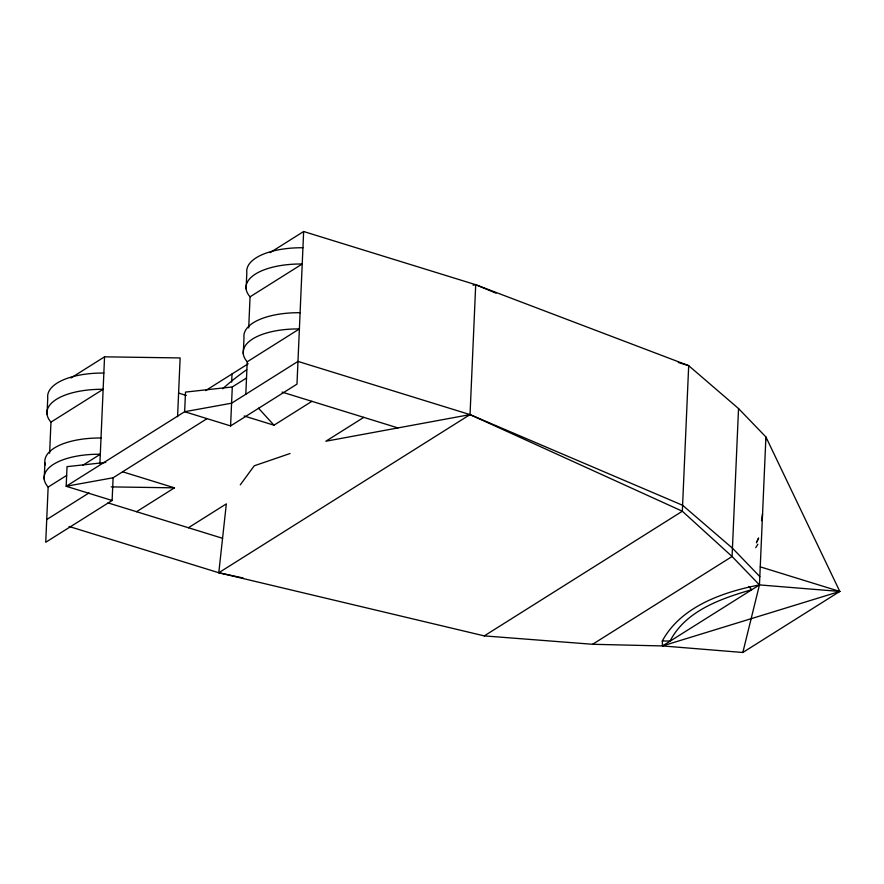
<?xml version="1.0" encoding="UTF-8"?>
<svg xmlns="http://www.w3.org/2000/svg" width="884" height="884" viewBox="0 0 884 884"><rect width="100%" height="100%" fill="white"/><g stroke="black" fill="none" stroke-linecap="round" stroke-linejoin="round"><path stroke-width="1.33" d="M44.2 479.15L44.907 462.918M47.04 414.209L47.747 397.966A59.913 25.503 2.5 0 1 103.848 373.059M82.919 465.194L100.301 454.243A59.913 25.503 2.5 0 0 48.145 487.073L45.736 542.268L112.124 500.488L113.108 477.769L207.055 418.64M49.614 453.249L50.974 422.132A59.913 25.503 2.5 0 1 103.141 389.303L50.974 422.132M99.892 463.713L104.555 356.827L180.137 357.943L177.573 416.729M231.652 382.12L232.017 373.976M105.804 462.409L67.029 466.653L66.178 486.277L184.645 411.712L230.591 425.922L232.293 386.96L246.514 378.009M243.288 353.854L243.995 337.611A59.913 25.503 2.5 0 1 300.096 312.704M246.117 288.902L246.824 272.67A59.913 25.503 2.5 0 1 302.936 247.752M245.807 394.242L247.222 361.777A59.913 25.503 2.5 0 1 299.389 328.936L247.222 361.777M248.702 327.942L250.061 296.825A59.913 25.503 2.5 0 1 302.217 263.996L250.061 296.825M69.051 526.455L218.79 572.744L484.277 635.894L592.6 644.281L662.514 645.939L742.825 652.48L839.8 591.44L765.92 436.983L738.538 408.563L688.691 365.667L475.714 284.714L303.643 231.52L296.98 384.131L230.591 425.922M473.039 285.201L475.714 284.714L470.034 414.607L218.79 572.744L226.337 503.869L188.403 527.748M738.538 408.563L732.074 556.5L759.455 584.91L839.8 591.44L662.514 645.939L662.304 640.977C681.056 606.347 723.046 592.015 759.455 584.91L765.92 436.983L766.295 439.702M761.544 520.709L762.561 513.958M742.825 652.48L759.455 584.91L662.514 645.939M756.936 541.693L758.616 537.98L756.406 542.842M755.721 547.682L757.886 544.235M240.282 484.83L254.238 465.802L290.04 453.514M70.941 377.987L104.555 356.827M270.029 252.68L303.643 231.52M48.145 487.073L66.687 475.404M205.574 390.618L248.205 363.777M46.719 519.549L89.041 492.918M136.534 511.714L174.468 487.835L122.6 471.791M244.139 415.988L273.974 425.204L311.908 401.325M363.777 417.358L325.842 441.238L470.034 414.607L682.592 505.272L732.438 548.179L759.82 576.589M484.277 635.894L682.337 511.228L688.691 365.667L678.282 362.451M592.6 644.281L732.074 556.5L682.337 511.228L470.034 414.607L297.974 361.412L231.586 403.203L184.645 411.712L185.507 392.087L232.293 386.96M113.108 477.769L66.178 486.277L112.124 500.488M662.304 640.977L670.094 641.033C685.575 610.8 721.012 598.567 751.632 589.716L748.847 586.512M111.251 486.896L174.468 487.835M218.79 572.744L243.078 577.97M282.084 392.109L397.944 427.922M760.273 566.854L839.8 591.44M178.513 393.037L186.292 395.446M108.003 502.886L222.569 538.301M475.714 284.714L496.09 293.212M258.526 408.231L273.974 425.204M222.669 388.772A521.682 222.116 2.5 0 1 246.647 369.755M45.36 464.918A59.913 25.503 2.5 0 1 101.008 438.011"/></g></svg>
